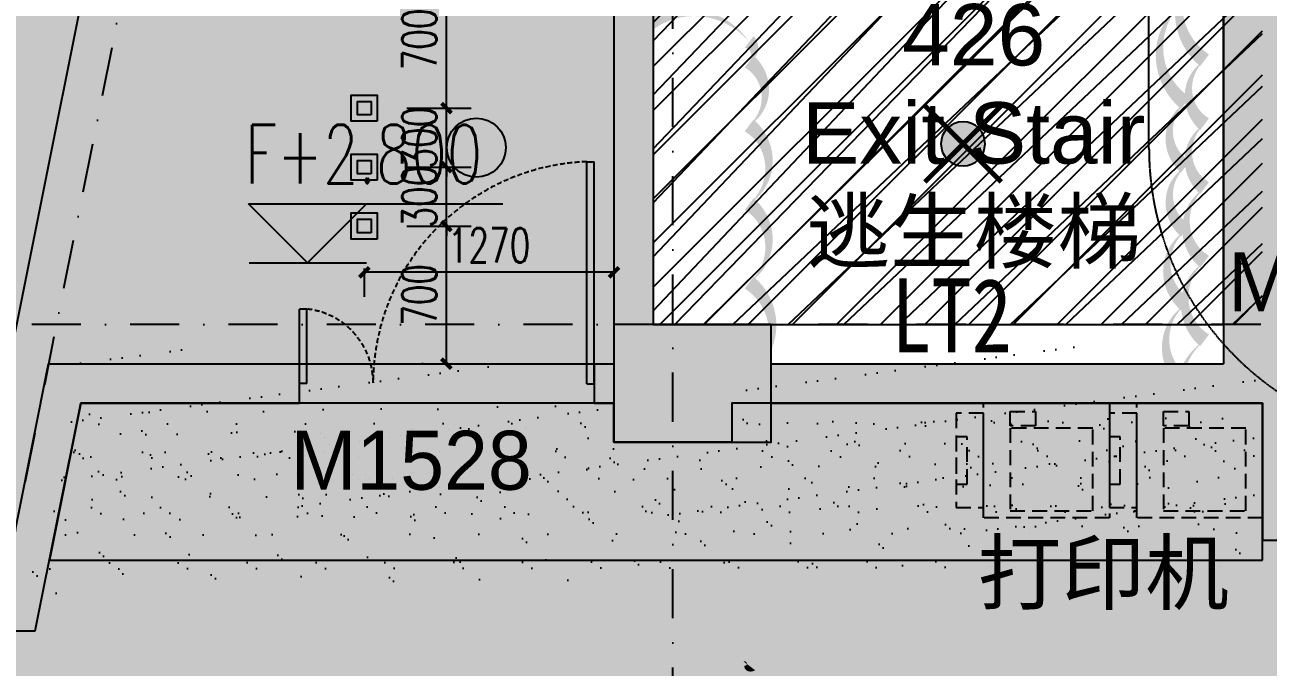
# Model space of a CAD drawing. Extents: x -354516 to 794396, y -401250 to -150594.
# Drawn here: x 10203 to 16528, y -374194 to -370925 of the extents above; entities that cross this region are included whole.
import ezdxf
from ezdxf.enums import TextEntityAlignment as Align

# ---------------------------------------------------------------- set-up
doc = ezdxf.new("R2010")
doc.units = 0
doc.header["$LTSCALE"] = 1000
doc.header["$MEASUREMENT"] = 0
for name, pattern in [('$0$HIDDEN', [0.375, 0.25, -0.125, 0, 0]), ('DASH', [0.35, 0.25, -0.1]), ('DASHDOT2', [0.5, 0.25, -0.125, 0, -0.125]), ('DOTE', [2.4200000000000004, 2, -0.2, 0.02, -0.2])]:
    doc.linetypes.add(name, pattern=pattern)
for name, color, linetype in [('0-吊顶', 6, 'Continuous'), ('0-吊顶材质', 251, 'Continuous'), ('0-吊顶边界', 36, 'Continuous'), ('0-房间名称', 2, 'Continuous'), ('0-灯具', 20, 'Continuous'), ('0-灯具1', 40, 'Continuous'), ('0-灯具修改0109', 140, 'Continuous'), ('0-设备风口（修改）', 71, 'Continuous'), ('A-轴线1', 1, 'DOTE'), ('COLUMN', 2, 'Continuous'), ('DIM_ELEV', 3, 'Continuous'), ('PUB_DIM', 3, 'Continuous'), ('PUB_HATCH', 8, 'Continuous'), ('PUB_TEXT', 7, 'Continuous'), ('S-PLT', 30, 'Continuous'), ('TWT_TEXT', 7, 'Continuous'), ('WALL', 2, 'Continuous'), ('墙体', 7, 'Continuous'), ('家具1', 61, 'Continuous'), ('楼梯', 145, 'Continuous'), ('设备', 241, 'Continuous'), ('门图', 134, 'Continuous')]:
    doc.layers.add(name, color=color, linetype=linetype)
doc.layers.add('0-地面材质_material hatch', color=251, linetype='Continuous', transparency=0.3)
doc.layers.add('DIM_MODI-天花修改', color=3, linetype='Continuous', plot=False)
doc.layers.add('修改', color=1, linetype='Continuous', plot=False)
doc.styles.add('510p-04$0$Arial_2', font='arial.ttf', dxfattribs={"height": 6.392964071856287})
doc.styles.add('_TCH_DIM', font='SIMPLEX', dxfattribs={"bigfont": 'GBCBIG'})
doc.styles.add('DIM_FONT', font='SIMPLEX', dxfattribs={"width": 0.7, "bigfont": 'GBCBIG'})
doc.styles.add('DIMHT', font='simhei_0.ttf', dxfattribs={"width": 0.8})
doc.styles.add('Word-n', font='stylu.ttf')
doc.dimstyles.new('_TCH_ARCH&&50', dxfattribs={"dimscale": 0.5, "dimtxt": 350, "dimasz": 100, "dimexe": 250, "dimexo": 300, "dimgap": 100, "dimtad": 1, "dimdec": 0, "dimzin": 0, "dimdsep": 46, "dimtxsty": 'DIM_FONT', "dimblk": 'ARCHTICK', "dimcen": 0.09, "dimclrd": 3, "dimclre": 3, "dimclrt": 7, "dimazin": 2, "dimtfac": 1, "dimtdec": 0, "dimtix": 1, "dimtmove": 2, "dimatfit": 3, "dimfxl": 0, "dimtolj": 1, "dimtzin": 0, "dimarcsym": 0})
pattern_1 = [(37.50000000000001, (-498310856.1664238, -3090192758.000448), (-7.086752787330918, 216.7676740139804), [0, -171, 0, -191.25, 0, -182.8125]), (7.499999999999999, (-498310856.1664238, -3090192758.000448), (199.0998793426193, 317.4914323383458), [0, -92.25, 0, -154.125, 0, -59.0625]), (327.5, (-498310994.5414238, -3090192758.000448), (350.3409594470432, 0.636643522908556), [0, -56.25, 0, -202.5, 0, -264.375]), (317.5, (-498310994.5414238, -3090192758.000448), (338.189243014383, 98.73850105510306), [0, -28.125, 0, -132.75, 0, -151.875])]

# ---------------------------------------------------------------- blocks, each defined once
blk = doc.blocks.new('510I-01-LBBRestroom-plan-01$0$wtqyy')
at = {"layer": '0-灯具'}
for points in [[(-106.5, -26.5), (26.5, -26.5), (26.5, 106.5), (-106.5, 106.5)], [(-74.5, 5.5), (-5.5, 5.5), (-5.5, 74.5), (-74.5, 74.5)]]:
    blk.add_lwpolyline(points, close=True, dxfattribs=at)
blk = doc.blocks.new('$TwtSys$00000128')
h = blk.add_hatch(color=8)
h.dxf.hatch_style = 1
edge = h.paths.add_edge_path()
edge.add_arc((0, 0), 1, 0, 360)
blk.add_circle((0, 0, 9.999999999999692e-09), 1)
blk = doc.blocks.new('510p-04$0$material tag')
blk = doc.blocks.new('_FZH')
at = {"color": 255}
blk.add_lwpolyline([(-0.5, -0.5), (0.5, -0.5), (0.5, 0.5), (-0.5, 0.5)], close=True, dxfattribs=at)
at = {"layer": 'PUB_HATCH', "color": 250}
blk.add_solid([(-0.5, -0.5), (0.5, -0.5), (-0.5, 0.5), (0.5, 0.5)], dxfattribs=at)
blk = doc.blocks.new('GRID')
at = {"layer": '墙体', "color": 250, "linetype": 'DASHDOT2', "lineweight": -3}
for p, q in [((65920.86708765286, 80687.29082160734), (49202.54362327385, -2904.326500287803)), ((55436.38350671661, -11413.45929482812), (55436.38350671661, 30586.54070517188)), ((107436.3835067166, 12586.54070517188), (-19063.61649328339, 12586.54070517188))]:
    blk.add_line(p, q, dxfattribs=at)
blk = doc.blocks.new('_ArchTick')
at = {"color": 0, "linetype": 'ByBlock', "const_width": 0.4}
blk.add_lwpolyline([(-0.5, -0.5), (0.5, 0.5)], dxfattribs=at)
blk = doc.blocks.new('*D317')
at = {"layer": 'Defpoints', "color": 0}
for p in [(11996.29758656886, -371949.5001244866), (12347.98951309361, -371949.5001244866), (12379.24571345653, -372649.9999980919)]:
    blk.add_point(p, dxfattribs=at)
at = {"layer": 'PUB_DIM', "color": 3, "lineweight": -2}
for p, q in [((12146.29758656886, -371949.5001244866), (12472.98951309361, -371949.5001244866)), ((12347.98951309361, -372649.9999980919), (12347.98951309361, -371949.5001244866)), ((12229.24571345653, -372649.9999980919), (12222.98951309361, -372649.9999980919))]:
    blk.add_line(p, q, dxfattribs=at)
at = {"layer": 'PUB_DIM', "color": 3, "lineweight": -2, "xscale": 50, "yscale": 50, "zscale": 50}
for p, rotation in [((12347.98951309361, -371949.5001244866), 90), ((12347.98951309361, -372649.9999980919), 270)]:
    blk.add_blockref('_ArchTick', p, dxfattribs=dict(at, rotation=rotation))
at = {"layer": 'PUB_DIM', "color": 7, "insert": (12210.48951309366, -372299.7500612893), "char_height": 175, "attachment_point": 5, "rotation": 90, "style": 'DIM_FONT'}
blk.add_mtext('\\A1;700', dxfattribs=at)
blk = doc.blocks.new('*D318')
at = {"layer": 'Defpoints', "color": 0}
for p in [(11996.29758656886, -371649.5001244866), (12347.98951309361, -371649.5001244866), (11996.29758656886, -371949.5001244866)]:
    blk.add_point(p, dxfattribs=at)
at = {"layer": 'PUB_DIM', "color": 3, "lineweight": -2}
for p, q in [((12347.98951309361, -371649.5001244866), (12347.98951309361, -371599.5001244866)), ((12146.29758656886, -371649.5001244866), (12472.98951309361, -371649.5001244866)), ((12347.98951309361, -371949.5001244866), (12347.98951309361, -371649.5001244866)), ((12146.29758656886, -371949.5001244866), (12472.98951309361, -371949.5001244866)), ((12347.98951309361, -371949.5001244866), (12347.98951309361, -371999.5001244866))]:
    blk.add_line(p, q, dxfattribs=at)
at = {"layer": 'PUB_DIM', "color": 3, "lineweight": -2, "xscale": 50, "yscale": 50, "zscale": 50}
for p, rotation in [((12347.98951309361, -371649.5001244866), 270), ((12347.98951309361, -371949.5001244866), 90)]:
    blk.add_blockref('_ArchTick', p, dxfattribs=dict(at, rotation=rotation))
at = {"layer": 'PUB_DIM', "color": 7, "insert": (12210.48951309366, -371799.5001244866), "char_height": 175, "attachment_point": 5, "rotation": 90, "style": 'DIM_FONT'}
blk.add_mtext('\\A1;300', dxfattribs=at)
blk = doc.blocks.new('*D319')
at = {"layer": 'Defpoints', "color": 0}
for p in [(11996.29758656886, -371349.5001244866), (12347.98951309361, -371349.5001244866), (11996.29758656886, -371649.5001244866)]:
    blk.add_point(p, dxfattribs=at)
at = {"layer": 'PUB_DIM', "color": 3, "lineweight": -2}
for p, q in [((12347.98951309361, -371349.5001244866), (12347.98951309361, -371299.5001244866)), ((12146.29758656886, -371349.5001244866), (12472.98951309361, -371349.5001244866)), ((12347.98951309361, -371649.5001244866), (12347.98951309361, -371349.5001244866)), ((12146.29758656886, -371649.5001244866), (12472.98951309361, -371649.5001244866)), ((12347.98951309361, -371649.5001244866), (12347.98951309361, -371699.5001244866))]:
    blk.add_line(p, q, dxfattribs=at)
at = {"layer": 'PUB_DIM', "color": 3, "lineweight": -2, "xscale": 50, "yscale": 50, "zscale": 50}
for p, rotation in [((12347.98951309361, -371349.5001244866), 270), ((12347.98951309361, -371649.5001244866), 90)]:
    blk.add_blockref('_ArchTick', p, dxfattribs=dict(at, rotation=rotation))
at = {"layer": 'PUB_DIM', "color": 7, "insert": (12210.48951309366, -371499.5001244866), "char_height": 175, "attachment_point": 5, "rotation": 90, "style": 'DIM_FONT'}
blk.add_mtext('\\A1;300', dxfattribs=at)
blk = doc.blocks.new('*D320')
at = {"layer": 'Defpoints', "color": 0}
for p in [(12196.1821076097, -370649.9999980916), (12347.98951309361, -370649.9999980916), (11996.29758656886, -371349.5001244866)]:
    blk.add_point(p, dxfattribs=at)
at = {"layer": 'PUB_DIM', "color": 3, "lineweight": -2}
for p, q in [((12346.1821076097, -370649.9999980916), (12472.98951309361, -370649.9999980916)), ((12347.98951309361, -371349.5001244866), (12347.98951309361, -370649.9999980916)), ((12146.29758656886, -371349.5001244866), (12472.98951309361, -371349.5001244866))]:
    blk.add_line(p, q, dxfattribs=at)
at = {"layer": 'PUB_DIM', "color": 3, "lineweight": -2, "xscale": 50, "yscale": 50, "zscale": 50}
for p, rotation in [((12347.98951309361, -370649.9999980916), 90), ((12347.98951309361, -371349.5001244866), 270)]:
    blk.add_blockref('_ArchTick', p, dxfattribs=dict(at, rotation=rotation))
at = {"layer": 'PUB_DIM', "color": 7, "insert": (12210.48951309367, -370999.7500612891), "char_height": 175, "attachment_point": 5, "rotation": 90, "style": 'DIM_FONT'}
blk.add_mtext('\\A1;700', dxfattribs=at)
blk = doc.blocks.new('*D321')
at = {"layer": 'Defpoints', "color": 0}
for p in [(13200.00000005796, -371947.8072112044), (11929.79758656886, -372016.0001244866), (11929.79758656886, -372184.9499749024)]:
    blk.add_point(p, dxfattribs=at)
at = {"layer": 'PUB_DIM', "color": 3, "lineweight": -2}
for p, q in [((13200.00000005796, -372097.8072112044), (13200.00000005796, -372309.9499749024)), ((11929.79758656886, -372166.0001244866), (11929.79758656886, -372309.9499749024)), ((13200.00000005796, -372184.9499749024), (11929.79758656886, -372184.9499749024))]:
    blk.add_line(p, q, dxfattribs=at)
at = {"layer": 'PUB_DIM', "color": 3, "lineweight": -2, "xscale": 50, "yscale": 50, "zscale": 50, "rotation": 180}
blk.add_blockref('_ArchTick', (11929.79758656886, -372184.9499749024), dxfattribs=at)
at = {"layer": 'PUB_DIM', "color": 3, "lineweight": -2, "xscale": 50, "yscale": 50, "zscale": 50}
blk.add_blockref('_ArchTick', (13200.00000005796, -372184.9499749024), dxfattribs=at)
at = {"layer": 'PUB_DIM', "color": 7, "insert": (12564.89879331341, -372047.4499749024), "char_height": 175, "attachment_point": 5, "style": 'DIM_FONT'}
blk.add_mtext('\\A1;1270', dxfattribs=at)
blk = doc.blocks.new('rttryyy')
at = {"layer": '家具1', "color": 137, "linetype": '$0$HIDDEN', "ltscale": 0.3}
for points in [[(15860.0000000608, -373434.9999980921), (15860.0000000608, -372849.9999980921), (16500.0000000608, -372849.9999980921), (16500.0000000608, -373434.9999980921)], [(15860.0000000608, -373382.4999980921), (15860.0000000608, -372902.4999980921), (15720.5000000608, -372902.4999980921), (15720.5000000608, -373382.4999980921)], [(15995.08861023307, -372966.8322879666), (15995.08861023307, -372893.6012812847), (16123.65643173576, -372893.6012812847), (16123.65643173576, -372966.8322879666)], [(16415.08861023307, -373398.0959286088), (16415.08861023307, -372978.0959286088), (15995.08861023307, -372978.0959286088), (15995.08861023307, -373398.0959286088)], [(15720.5000000608, -373022.4999980921), (15720.5000000608, -373262.4999980921), (15775.86445957542, -373262.4999980921), (15775.86445957542, -373022.4999980921)]]:
    blk.add_lwpolyline(points, close=True, dxfattribs=at)
blk = doc.blocks.new('ZXD')
at = {"layer": '设备'}
h = blk.add_hatch(color=256, dxfattribs=at)
h.paths.add_polyline_path([(-79.44943972106557, 79.44943972115288), (-0.1000731623498723, 0.1000731624517357), (79.34930353343952, 79.54944985821203, 0.413844687062504)])
h.paths.add_polyline_path([(-0.1000731622916646, 0.1000731624262698), (-79.44943972100737, 79.4494397211638, 0.1989123673799175), (-112.3584751765593, 0, 0.1985850328333695), (-79.54944985825568, -79.34930353346135)])
h.paths.add_polyline_path([(-79.54944985825568, -79.34930353345408, 0.4145825339240976), (79.44943972112378, -79.44943972104375), (-0.1000731623498723, 0.1000731624517357)])
h.paths.add_polyline_path([(-0.1000731622916646, 0.1000731624226319), (79.44943972112378, -79.44943972102556, 0.1989123673794284), (112.3584751764429, 0, 0.1992397429347472), (79.34930353343952, 79.54944985819748)])
for p, q in [((-194.5544379886123, 194.5544379887506), (194.3542916639708, -194.3542916638908)), ((-194.5544379886705, -194.3542916638908), (194.3542916639708, 194.5544379886924))]:
    blk.add_line(p, q, dxfattribs=at)
at = {"layer": '设备', "const_width": 25}
for points in [[(194.3542916639708, 194.5544379886924), (-194.5544379886705, -194.3542916638908)], [(-194.5544379886123, 194.5544379887506), (194.3542916639708, -194.3542916638908)]]:
    blk.add_lwpolyline(points, dxfattribs=at)
at = {"layer": '设备'}
blk.add_circle((0, 0), 112.3584751765085, dxfattribs=at)

msp = doc.modelspace()

# ---------------------------------------------------------------- hatches: boundary and pattern name
at = {"layer": '0-吊顶材质'}
h = msp.add_hatch(dxfattribs=at)
h.set_pattern_fill('EARTH', color=256, scale=1500)
h.set_pattern_definition([(0, (-498310856.1664238, -3090192758.000448), (375, 375), [375, -375]), (0, (-498310856.1664238, -3090192617.375448), (375, 375), [375, -375]), (0, (-498310856.1664238, -3090192476.750448), (375, 375), [375, -375]), (90, (-498310809.2914238, -3090192429.875448), (-374.9999999999999, 375), [375, -375]), (90, (-498310668.6664238, -3090192429.875448), (-374.9999999999999, 375), [375, -375]), (90, (-498310528.0414238, -3090192429.875448), (-374.9999999999999, 375), [375, -375])])
h.paths.add_polyline_path([(8103.715947450517, -373809.9999981248), (8639.715947510122, -371129.9999981248), (7976.840821505903, -371129.9999981248), (8738.302715362428, -367322.7170214974), (8934.41899228227, -367361.9395394647), (9267.810253204225, -365694.9518947923), (9071.694625080941, -365655.7287693345), (11035.34246498477, -355837.570359739), (11231.45859998596, -355876.7935872399), (11564.85000288617, -354209.805232557), (11368.73437476289, -354170.5821070992), (12441.28369623554, -348807.8642034852), (12637.39983123672, -348847.0874309861), (12970.79123413694, -347180.0990763032), (12774.67560601365, -347140.8759508454), (14767.72463196647, -337175.6308198296), (14963.83627075088, -337214.8531475388), (16276.80600690973, -330650.0000014626), (16308.88263005149, -330650.0000014626), (16308.88263005149, -330250.0000014626), (18600.12075472009, -330249.9976330125), (14873.46548003089, -348859.6853342378), (14208.45011252296, -352207.303636583), (13914.41983330381, -353678.1194091165), (9888.346155883191, -373808.8313942277)])
h = msp.add_hatch(dxfattribs=at)
h.set_pattern_fill('AR-SAND', color=256, scale=112.5)
h.set_pattern_definition(pattern_1)
h.paths.add_polyline_path([(19700.01475268733, -366049.9999981248), (19700.00985324514, -364149.9797821366), (11820.37277746332, -364149.9999981248), (9888.355256081937, -373808.8251257264), (10092.33699232471, -373808.8313942277), (10324.4086756747, -372649.9999980918), (13200.00000006089, -372649.999998092), (13200.00000005763, -370649.9999980916), (10724.35945679509, -370649.9999980917), (11204.33355772626, -368250.0000014626), (13200.00000006091, -368250.0000014626), (13200.00000006091, -365850.0000014626), (13800.00000006091, -365850.0000014626), (13800.00000006091, -366049.9999981248)])
h = msp.add_hatch(dxfattribs=at)
h.set_pattern_fill('ANSI31', color=256, scale=100)
h.set_pattern_definition([(45, (-0.01403009954083245, -378700), (-112.2532015133644, 112.2532015133644), [])])
h.paths.add_polyline_path([(13399.9812929028, -372449.9626689279), (16499.9906466597, -372449.9626689279), (16499.99064665967, -366249.999998092), (13399.98129290277, -366249.999998092)])
h = msp.add_hatch(dxfattribs=at)
h.set_pattern_fill('AR-SAND', color=256, scale=112.5)
h.set_pattern_definition(pattern_1)
h.paths.add_polyline_path([(16500.00000006091, -373649.9999986016), (16500.00000006091, -372849.9999981248), (13800.00000006091, -372849.9999981248), (13800.00000006091, -373050.0000014626), (13200.00000006091, -373050.0000014626), (13200.00000006089, -372849.999998092), (10488.3639781395, -372849.9999980919), (10328.27990722787, -373649.9999981248)])
at = {"layer": '0-地面材质_material hatch'}
h = msp.add_hatch(dxfattribs=at)
h.set_pattern_fill('ANSI35', color=256, scale=1500)
h.set_pattern_definition([(45, (-498310856.1664237, -3090192758.000448), (-265.1650429449553, 265.1650429449554), []), (45, (-498310591.0013812, -3090192758.000448), (-265.1650429449553, 265.1650429449554), [468.75, -93.75, 0, -93.75])])
h.paths.add_polyline_path([(11204.4291444663, -368249.5220680558), (11202.84258767404, -368249.5220680558), (12024.33357074299, -364149.9999366127), (11820.37277748623, -364149.9999981247), (12883.12150331774, -358789.531920942), (13283.04164013419, -358869.4359713871), (13573.27594378743, -357397.8632761318), (13186.27167370357, -357320.505496534), (14564.80056264438, -350406.8581114136), (14959.43440664373, -350485.7868655948), (15253.92366540991, -349014.978212717), (14859.82582500019, -348936.2442469918), (15580.30678048172, -345344.8593139969), (15972.52623797323, -345422.9472684796), (16268.12977726128, -343952.5956239636), (15875.41756441631, -343873.8191500031), (16903.21213295498, -338750.5665512406), (17104.33354630508, -338750.000058683), (18804.33355840483, -330249.9999981247), (18008.87795325556, -330249.9999981247), (18008.87795325554, -330249.99999833), (17008.87795331514, -330249.9999978532), (17008.87795331516, -330249.9999981247), (16308.8826300744, -330249.9999981247), (16308.8826300744, -330650.0000014626), (15508.8826300148, -330650.0000014626), (15508.8826300744, -329850.0000014626), (16134.40212591925, -329850.0000014626), (16134.40212597885, -329450.0782871567), (-15658.7115974804, -329450.0000014626), (-15658.7115974804, -329750.0000014626), (-15208.88730606995, -329750.0000014626), (-15208.88730606995, -330550.0000014626), (-16408.88730606995, -330550.0000014626), (-16408.88730640482, -329544.5703533465), (-18499.99999990599, -329544.5703542714), (-18499.99999990308, -330244.5703498409), (-18805.41948791261, -330244.5703498409), (-17104.33356473408, -338749.9999981247), (-16900.37296298704, -338749.9990659081), (-16529.80953899584, -340602.8161859833), (-16922.00629271229, -340681.1682076525), (-16627.75313831528, -342152.4322919916), (-16235.60150614939, -342073.8563499771), (-14201.79595485888, -352205.7793073975), (-14597.50992849115, -352285.1138099988), (-14296.20185884479, -353754.5603594144), (-13914.73662087879, -353678.180777105), (-12594.53895631991, -360279.1691003166), (-12986.81325973207, -360357.4053900937), (-12692.59688544137, -361828.4872615468), (-12300.3728315588, -361749.9997239434), (-11820.37283215485, -364149.9997210823), (-12024.33381018601, -364149.9995751702), (-10724.35945661586, -370649.9999980944), (-13199.99999994277, -370649.9999980944), (-13199.99999992869, -372649.9999981184), (-10324.42009220173, -372649.9999980939), (-10092.53203288279, -373808.8313947045), (-8103.715945577242, -373809.9999981247), (-8639.715949451544, -371130.0000014626), (8639.715949619196, -371130.0000014626), (8103.715948009871, -373809.9999981247), (10092.56727918424, -373808.8313942276), (10324.40867567861, -372649.999998093), (13200.00000007131, -372649.9999980847), (13200.00000007131, -370649.9999980934), (10724.35945679504, -370649.9999980934)])
h.paths.add_polyline_path([(-7647.001256084062, -368699.9951997124), (-13983.25311008654, -337018.7358894669), (-14963.84362230263, -337214.8549285256), (-15856.80864057503, -332750.0011282288), (-14582.05910334549, -332750.0031314217), (-14228.40829566679, -334518.2571697556), (-13689.08892402611, -334410.3932953202), (-13689.07890671356, -334410.3912954701), (-12610.4401634918, -334194.6635465993), (-12610.45018080435, -334194.6655469261), (-11237.6372348424, -333920.1029577576), (-11237.62721814898, -333920.100957751), (-10158.98847486761, -333704.3732088802), (-10158.98847488127, -333704.3732056938), (-9178.41781589947, -333508.2590737664), (-9129.577432369806, -333752.4609914147), (14637.0002884511, -333750.0000014626), (8227.000288451098, -365799.9999981247), (7646.961810434244, -368699.9971995674), (7000.000000024222, -368699.9971995674), (6985.295029664419, -368699.9951997124), (6099.989983344458, -368699.9951963745), (6100.000000060796, -368699.9951996804), (5000.000000060796, -368699.9951996804), (5000.000000083826, -368699.9971995674), (3799.990357125185, -368699.9971995674), (-6950.117393529035, -368699.9971995674)], flags=16)
h.paths.add_polyline_path([(-8934.416185235597, -367361.940027269), (-9267.817872082807, -365694.9537291848), (-9071.702243959524, -365655.730603727), (-9042.284823810674, -365802.8177051865), (-8650.05201921425, -365724.37114385), (-8679.459155416109, -365577.2819862686), (-8483.349074577905, -365538.0599699341), (-8149.961928581812, -367205.0491752945), (-8346.078063821413, -367244.2724023186), (-8375.484665965654, -367097.1831369721), (-8767.72775427065, -367175.6317553841), (-8738.300050234415, -367322.7167997681)], flags=16)
h.paths.add_polyline_path([(-11231.44565091095, -355876.7913084351), (-11564.84733775816, -354209.8050103508), (-11368.73170963488, -354170.5818848931), (-11339.31428948603, -354317.6689863526), (-10947.0814848896, -354239.2224250161), (-10976.48862109146, -354092.1332674347), (-10780.37854025326, -354052.9112511002), (-10446.99139425717, -355719.9004564606), (-10643.10752949677, -355759.1236834847), (-10672.51413164101, -355612.0344181382), (-11064.757219946, -355690.4830365502), (-11035.32951590977, -355837.5680809342)], flags=16)
h.paths.add_polyline_path([(8149.961928749464, -367205.0491752945), (8483.349074745558, -365538.0599699341), (8679.459155583761, -365577.2819862686), (8650.052019381903, -365724.37114385), (9042.284823978327, -365802.8177051865), (9071.702244127177, -365655.730603727), (9267.81787225046, -365694.9537291848), (8934.41618540325, -367361.940027269), (8738.300050402067, -367322.7167997681), (8767.727754438303, -367175.6317553841), (8375.484666133307, -367097.1831369721), (8346.078063989065, -367244.2724023186)], flags=16)
h.paths.add_polyline_path([(-12637.3868819829, -348847.0851517044), (-12970.78856883011, -347180.0988536202), (-12774.67294070683, -347140.8757281624), (-12745.25552055798, -347287.9628296219), (-12353.02271596155, -347209.5162682854), (-12382.42985216341, -347062.4271107041), (-12186.31977132521, -347023.2050943695), (-11852.93262532911, -348690.1942997299), (-12049.04876056872, -348729.417526754), (-12078.45536271296, -348582.3282614075), (-12470.69845101795, -348660.7768798195), (-12441.27074698172, -348807.8619242035)], flags=16)
h.paths.add_polyline_path([(10446.99139442482, -355719.9004564606), (10780.37854042091, -354052.9112511002), (10976.48862125912, -354092.1332674347), (10947.08148505726, -354239.2224250161), (11339.31428965368, -354317.6689863526), (11368.73170980253, -354170.5818848931), (11564.84733792581, -354209.8050103508), (11231.4456510786, -355876.7913084351), (11035.32951607742, -355837.5680809342), (11064.75722011366, -355690.4830365502), (10672.51413180866, -355612.0344181382), (10643.10752966442, -355759.1236834847)], flags=16)
h.paths.add_polyline_path([(11852.93262549677, -348690.1942997299), (12186.31977149286, -347023.2050943695), (12382.42985233106, -347062.4271107041), (12353.02271612921, -347209.5162682854), (12745.25552072563, -347287.9628296219), (12774.67294087448, -347140.8757281624), (12970.78856899776, -347180.0988536202), (12637.38688215055, -348847.0851517044), (12441.27074714937, -348807.8619242035), (12470.69845118561, -348660.7768798195), (12078.45536288061, -348582.3282614075), (12049.04876073637, -348729.417526754)], flags=16)
h.paths.add_polyline_path([(14149.98015388288, -337205.0568271004), (14483.36729987898, -335538.06762174), (14679.47738071718, -335577.2896380745), (14650.07024451532, -335724.3787956559), (15042.30304911175, -335802.8253569924), (15071.7204692606, -335655.7382555329), (15267.83609738388, -335694.9613809906), (14934.43441053667, -337361.9476790749), (14738.31827553549, -337322.724451574), (14767.74597957172, -337175.63940719), (14375.50289126673, -337097.190788778), (14346.09628912248, -337244.2800541245)], flags=16)
h = msp.add_hatch(dxfattribs=at)
h.set_pattern_fill('ANSI31', color=256, scale=1500)
h.set_pattern_definition([(45, (-498310856.1664237, -3090192758.000448), (-132.5825214724777, 132.5825214724777), [])])
h.paths.add_polyline_path([(13799.99999996462, -372450.0020013176), (13800.00000008383, -372449.9999914233), (16500.00734176674, -372449.9999914233), (16500.00734170713, -366249.9999981247), (13800.00000008383, -366249.9999986016), (13800.00000008383, -366450.0020013176), (13400.00266500749, -366450.0020013176), (13400.0026650671, -372450.0020017945)])
h = msp.add_hatch(dxfattribs=at)
h.set_pattern_fill('AR-CONC', color=256, scale=75)
h.set_pattern_definition([(49.99999999999999, (0, 0), (537.9451369505651, -47.06410123694633), [56.25, -618.75]), (355, (0, 0), (-104.06350020975, 564.1441002750089), [45, -495]), (100.45144446, (44.82876075, -3.922008), (433.881635045334, 517.0799932264721), [47.80514399999999, -525.8565839999999]), (46.18420000000002, (0, 150), (800.4309980036793, -124.1394605948074), [84.37499999999999, -928.1249999999999]), (96.63563549, (66.70255875, 139.65501975), (700.9964592556713, 730.5889505809129), [71.7077565, -788.7853199999998]), (351.1841639899999, (0, 150), (700.9964587910798, 730.5889502024926), [67.5, -742.5000007499999]), (21, (75, 112.5), (447.6802890888462, -301.9641679990041), [56.25, -618.75]), (326.0000000000001, (75, 112.5), (182.4864989411863, 543.8625337851397), [45, -495]), (71.45144474, (112.3066905, 87.3363195), (630.1667825474783, 241.8983646047654), [47.8051425, -525.856584]), (37.50000000000001, (0, 0), (9.119891487968001, 249.6703903734836), [0, -488.9999999999999, 0, -502.5, 0, -496.875]), (7.499999999999999, (0, 0), (197.3021530816115, 295.8087839117702), [0, -286.5, 0, -477.75, 0, -189.375]), (327.5, (-167.25, 0), (400.3668271293068, -16.91615380078482), [0, -187.5, 0, -585, 0, -776.25]), (317.5, (-242.25, 0), (437.3896270067897, 75.07873674923829), [0, -243.75, 0, -388.5, 0, -551.25])])
h.paths.add_polyline_path([(9271.63025962782, -374008.8313942451), (10256.25540755998, -374008.8313942453), (10509.51711653231, -372649.9999980925), (13221.1900257218, -372649.9999980914), (13200.0000000604, -373050.0000014622), (14000.00000006215, -373050.0000014619), (14000.00000006215, -372849.9999980922), (16500.0000000608, -372849.9999980922), (16500.0000000608, -373549.9999980918), (20700.00000006079, -373549.9999980918), (20700.0000000608, -372849.9999980921), (21749.17533683096, -372849.999998092), (21774.98359096913, -372904.7038689484), (21817.27668412882, -372959.4902054584), (21851.61749799327, -372989.6990641563), (21912.61535285668, -373025.2144556546), (21965.97014994876, -373042.6391561107), (22028.83654573827, -373049.9831310341), (22114.17949201602, -373038.5298916431), (22185.74178728705, -373007.6218420496), (22232.74127408594, -372972.9578170067), (22278.75563974159, -372920.6474803597), (22311.02928955418, -372860.2394158295), (22327.76184603654, -372800.3548165258), (22332.01804906606, -372749.9706972123), (22326.06818977321, -372690.5482092961), (22318.90636588117, -372662.278313744), (23532.57431057429, -372641.0989753881), (23513.92042630911, -372734.368396759), (23611.97845880965, -372753.9800028573), (22658.96941406747, -377519.0252180328), (22560.91135388613, -377499.4136061668), (22313.9204005599, -378734.3683919907), (22411.97848813513, -378753.9800085793), (22058.96945291976, -380519.0252264987), (21960.91138089448, -380499.4136125585), (21713.9204242304, -381734.368396475), (21811.97848873118, -381753.9800085793), (21400.12992590666, -383813.1994256973), (21890.42026365555, -383911.2574931603), (21782.67176260387, -384449.9999988956), (10124.42214637995, -384449.999997139)])
at = {"layer": 'WALL'}
h = msp.add_hatch(color=250, dxfattribs=at)
h.dxf.hatch_style = 1
h.paths.add_polyline_path([(16700.0000000608, -372849.9999980919), (20700.0000000608, -372849.9999980919), (20700.0000000608, -373449.9999980921), (16700.0000000608, -373449.9999980921)], flags=17)
h.paths.add_polyline_path([(19499.99723455101, -371900.0013749937), (20700.00000010247, -371900.0013750108), (20700.00000006005, -372649.9999980938), (19499.99723450859, -372649.9999980766)], flags=16)
h.paths.add_polyline_path([(18900.00000006198, -366249.9999980925), (18900.00000006198, -366149.9999928313), (19350.00000006245, -366149.9999928314), (19350.00000006214, -366249.9999980925), (20700.00000006233, -366249.9999980924), (20700.00000006057, -368849.9999980865), (19400.00971561659, -368849.9999980862), (19400.00971561659, -369049.9999980856), (20700.00000005936, -369049.9999980856), (20700.00000007733, -371800.0013750107), (19399.99723454026, -371800.0013749935), (19399.99723452364, -372649.9999980738), (16700.0000000608, -372649.9999980924), (16700.0000000608, -366249.9999980919), (16800.00000006198, -366249.9999980919), (16800.00000006198, -366049.9999980921), (13800.00000006091, -366049.9999980921), (13800.0000000604, -366249.9999980918), (16300.00000006183, -366249.9999914235), (16300.00000006087, -372649.9999914232), (14000.00000006187, -372649.9999980919), (14000.00000006206, -372849.9999980932), (16500.0000000608, -372849.9999980921), (16500.0000000608, -373549.9999980918), (20900.0000000608, -373549.9999980918), (20900.0000000608, -372849.9999980921), (21949.17533683096, -372849.999998092), (21942.19636780694, -372827.481562124), (21935.5951233097, -372796.1892668556), (21932.26368789476, -372762.1376330581), (21933.15119618406, -372723.9499843243), (21949.17533921439, -372649.999998092), (20900.01919760481, -372649.9999985691), (20900.01919760481, -369049.9999980865), (22874.06818271508, -369049.9999980865), (23394.67611593078, -366446.9603320083), (23340.61680487359, -366449.7809730798), (23293.24359903749, -366444.174204291), (23265.27592906091, -366437.1677647524), (23198.56012032313, -366407.736407328), (22710.10740217157, -368849.9999980862), (20900.00000006065, -368849.9999980861), (20900.00000006065, -366249.9999980919), (21000.01010256119, -366249.9999980919), (21000.01010256119, -366049.9999981081), (19899.98992460847, -366049.9999980913), (19899.98992460849, -365850.7332422294), (19699.98992460839, -365850.7332422294), (19699.98992460837, -366049.999998092), (17800.00000006199, -366049.999998092), (17800.00000006198, -366249.9999980926)])
h = msp.add_hatch(color=250, dxfattribs=at)
h.dxf.hatch_style = 1
h.paths.add_polyline_path([(13400.00000005809, -368249.999998092), (13400.00000005809, -367749.9810824707), (13200.00000005823, -367749.9810824728), (13200.00000005828, -368249.999998092), (12600.0000000542, -368249.999998092), (12600.00000005723, -368449.9999980919), (13200.0000000581, -368449.9999980919), (13200.0000000581, -370449.9999980917), (10968.30596346384, -370449.9999980917), (11368.18662546475, -368449.9999980919), (11800.00000005722, -368449.9999980919), (11800.00000005722, -368249.999998092), (11204.21625119621, -368249.999998092), (10724.35945679518, -370649.9999980916), (13200.00000005763, -370649.9999980916), (13200.00000005809, -372450.0000014639), (13400.00000005809, -372450.0000014638), (13400.00000005809, -370649.9999980917)])
h = msp.add_hatch(color=250, dxfattribs=at)
h.dxf.hatch_style = 1
h.paths.add_polyline_path([(10092.33699236333, -373808.8313942447), (9255.296634881111, -373808.831394245), (8954.348052816524, -373809.4674910284), (8970.631279880352, -374008.831394245), (10256.25540755998, -374008.8313942453), (10488.32709087147, -372849.9999980919), (11600.00000006156, -372849.999998092), (11600.00000006156, -372649.9999980919), (10324.4086756747, -372649.9999980918)])
h = msp.add_hatch(color=250, dxfattribs=at)
h.dxf.hatch_style = 1
h.paths.add_polyline_path([(13200.00000006087, -372649.999998092), (13100.00000006141, -372649.999998092), (13100.00000006141, -372849.9999980921), (13200.00000006096, -372849.9999980921)])

# ---------------------------------------------------------------- linework, layer by layer
at = {"layer": '0-吊顶', "linetype": 'DASH', "ltscale": 0.01}
msp.add_lwpolyline([(17421.81373167169, -365345.7318358743), (19761.18746465576, -365345.7318358743, -0.414213562373095), (21261.18746465576, -366845.7318358743), (21261.18746465576, -371553.0431309068, -0.414213562373095), (19761.18746465576, -373053.0431309068), (17421.81373167169, -373053.0431309068, -0.414213562373095), (15921.81373167169, -371553.0431309068), (15921.81373167169, -366845.7318358743, -0.414213562373095)], format="xyb", close=True, dxfattribs=at)
at = {"layer": '0-吊顶边界'}
for points in [[(8103.715947450517, -373809.9999981248), (8639.715947510122, -371129.9999981248), (7976.840821505903, -371129.9999981248), (8738.302715362428, -367322.7170214974), (8934.41899228227, -367361.9395394647), (9267.810253204225, -365694.9518947923), (9071.694625080941, -365655.7287693345), (11035.34246498477, -355837.570359739), (11231.45859998596, -355876.7935872399), (11564.85000288617, -354209.805232557), (11368.73437476289, -354170.5821070992), (12441.28369623554, -348807.8642034852), (12637.39983123672, -348847.0874309861), (12970.79123413694, -347180.0990763032), (12774.67560601365, -347140.8759508454), (14767.72463196647, -337175.6308198296), (14963.83627075088, -337214.8531475388), (16276.80600690973, -330650.0000014626), (16308.88263005149, -330650.0000014626), (16308.88263005149, -330250.0000014626), (18600.12028163802, -330249.9999981248), (14208.45011252296, -352207.303636583), (13914.42033440006, -353678.1169033372), (9888.354002417444, -373808.8313942277)], [(16500.00000006091, -373649.9999986016), (16500.00000006091, -372849.9999981248), (13800.00000006091, -372849.9999981248), (13800.00000006091, -373050.0000014626), (13200.00000006091, -373050.0000014626), (13200.00000006089, -372849.999998092), (10488.3639781395, -372849.9999980919), (10328.27990722787, -373649.9999981248)]]:
    msp.add_lwpolyline(points, close=True, dxfattribs=at)
at = {"layer": '0-吊顶边界', "color": 250}
msp.add_lwpolyline([(11600.0000000608, -372649.9999980919), (13100.00000006141, -372649.9999980919), (13100.00000006141, -372849.999998092), (11600.0000000608, -372849.999998092)], close=True, dxfattribs=at)
at = {"layer": '0-地面材质_material hatch', "color": 250}
msp.add_line((11600.0000000608, -372649.999998092), (13100.00000006141, -372649.999998092), dxfattribs=at)
at = {"layer": '0-灯具修改0109'}
for points in [[(10096.49999999999, -371793, 0, 75, 0.5), (10348.99999999999, -371793, 0, 75, 0.5), (10348.99999999999, -371521, 0, 75, 0.5), (10601.99999999999, -371521, 0, 75, 0.5), (10601.99999999999, -371171, 0, 75, 0.5), (10601.99999999999, -370899, 0, 75, 0.5), (10601.99999999999, -370607.5, 0, 75, 0.5), (10601.99999999999, -370355, 0, 75, 0.5), (10348.99999999999, -370355, 0, 75, 0.5), (10076.99999999999, -370355, 0, 75, 0.5)], [(22406.01336064783, -380772.7497115438, 0, 75, 0.5), (22406.01336064783, -379722.7497115438, 0, 75, 0.5), (22406.01336064783, -378822.7497115438, 0, 75, 0.5), (22406.01336064783, -378172.7497115438, 0, 75, 0.5), (22406.01336064783, -376972.7497115438, 0, 75, 0.5), (22406.01336064783, -375622.7497115438, 0, 75, 0.5), (22406.01336064783, -374822.7497115438, 0, 75, 0.5), (22406.01336064783, -374040.7912568485, 0, 75, 0.5), (21056.01336064783, -374040.7912568485, 0, 75, 0.5), (20306.01336064783, -374040.7912568485, 0, 75, 0.5), (19706.01336064783, -374040.7912568485, 0, 75, 0.5), (18756.01336064783, -374040.7912568485, 0, 75, 0.5), (18106.01336064783, -374040.7912568485, 0, 75, 0.5), (17306.01336064783, -374040.7912568485, 0, 75, 0.5), (16356.01336064783, -374040.7912568485, 0, 75, 0.5), (15406.01336064783, -374040.7912568485, 0, 75, 0.5), (14806.01336064783, -374040.7912568485, 0, 75, 0.5), (14156.01336064783, -374040.7912568485, 0, 75, 0.5), (13506.01336064783, -374040.7912568485, 0, 75, 0.5), (12556.01336064783, -374040.7912568485, 0, 75, 0.5), (11356.01336064783, -374040.7912568485, 0, 75, 0.5), (10306.01336064783, -374040.7912568485, 0, 75, 0.5), (9706.013360647834, -374040.7912568485, 0, 75, 0.5)]]:
    msp.add_lwpolyline(points, format="xyseb", dxfattribs=at)
at = {"layer": '0-设备风口（修改）'}
for points in [[(16593, -365448, 0, 75, 0.5), (16118, -365448, 0, 75, 0.5), (16107, -365448, 0, 75, 0.5), (16107, -365773, 0, 75, 0.5), (16107, -366298, 0, 75, 0.5), (16107, -366598, 0, 75, 0.5), (16107, -366848, 0, 75, 0.5), (16107, -367523, 0, 75, 0.5), (16107, -367823, 0, 75, 0.5), (16107, -368423, 0, 75, 0.5), (16107, -369023, 0, 75, 0.5), (16107, -369423, 0, 75, 0.5), (16107, -369723, 0, 75, 0.5), (16107, -370098, 0, 75, 0.5), (16106.99999999999, -370473, 0, 75, 0.5), (16106.99999999999, -370798, 0, 75, 0.5), (16106.99999999999, -371323, 0, 75, 0.5), (16106.99999999999, -371648, 0, 75, 0.5), (16106.99999999999, -371973, 0, 75, 0.5), (16106.99999999999, -372348, 0, 75, 0.5), (16106.99999999999, -372748, 0, 75, 0.5), (16107, -372832, 0, 75, 0.5), (16557, -372832, 0, 75, 0.5), (16882, -372832, 0, 75, 0.5)], [(16800.58396898479, -373231, 0, 75, 0.5), (16437.77949165134, -373231, 0, 75, 0.5), (16151.35490428284, -373231, 0, 75, 0.5), (15635.79064701952, -373231, 0, 75, 0.5), (15120.22638975621, -373231, 0, 75, 0.5), (14661.94704996659, -373231, 0, 75, 0.5), (14413.71240758055, -373231, 0, 75, 0.5), (13955.43306779093, -373231, 0, 75, 0.5), (13649.9135079312, -373231, 0, 75, 0.5), (13306.20400308899, -373231, 0, 75, 0.5), (12962.49449824679, -373231, 0, 75, 0.5), (12771.54477333443, -373231, 0, 75, 0.5), (12408.74029600099, -373231, 0, 75, 0.5), (11950.46095621138, -373231, 0, 75, 0.5), (11759.51123129904, -373231, 0, 75, 0.5), (11511.276588913, -373231, 0, 75, 0.5), (11205.75702905326, -373231, 0, 75, 0.5), (10919.33244168475, -373231, 0, 75, 0.5), (10728.38271677241, -373231, 0, 75, 0.5), (10212.8184595091, -373231, 0, 75, 0.5), (9983.678789614292, -373231, 0, 75, 0.5)]]:
    msp.add_lwpolyline(points, format="xyseb", dxfattribs=at)
at = {"layer": 'DIM_ELEV'}
for p, q in [((11640.57091340762, -372137.0959609548), (11340.57091340762, -371837.0959609548)), ((11340.57091340762, -371837.0959609548), (12634.10085662249, -371837.0959609548)), ((11640.57091340762, -372137.0959609548), (11940.57091340762, -371837.0959609548)), ((11345.10085662249, -372137.0959609548), (11940.57091340762, -372137.0959609548))]:
    msp.add_line(p, q, dxfattribs=at)
at = {"layer": 'DIM_MODI-天花修改'}
for points in [[(16204.49547815416, -367606.1150269341, 0, 75, 0.5), (16204.49547815416, -368206.1150269341, 0, 75, 0.5), (16204.49547815416, -368806.1150269341, 0, 75, 0.5), (16204.49547815416, -369206.1150269341, 0, 75, 0.5), (16204.49547815416, -369506.1150269341, 0, 75, 0.5), (16204.49547815416, -369881.1150269341, 0, 75, 0.5), (16204.49547815416, -370256.1150269341, 0, 75, 0.5), (16204.49547815416, -370581.1150269341, 0, 75, 0.5), (16204.49547815416, -371106.1150269341, 0, 75, 0.5), (16204.49547815416, -371431.1150269341, 0, 75, 0.5), (16204.49547815416, -371756.1150269341, 0, 75, 0.5), (16204.49547815416, -372131.1150269341, 0, 75, 0.5), (16204.49547815416, -372531.1150269341, 0, 75, 0.5), (16204.49547815416, -373056.1150269341, 0, 75, 0.5), (16204.49547815416, -373506.1150269341, 0, 75, 0.5), (16204.49547815416, -373831.1150269341, 0, 75, 0.5), (16204.49547815416, -374131.1150269341, 0, 75, 0.5), (16204.49547815416, -374211.2730456879, 0, 75, 0.5), (16679.49547815416, -374211.2730456879, 0, 75, 0.5)], [(10139.60803326033, -374187.2206313897, 0, 75, 0.5), (10539.60803326033, -374187.2206313897, 0, 75, 0.5), (10839.60803326033, -374187.2206313897, 0, 75, 0.5), (11214.60803326033, -374187.2206313897, 0, 75, 0.5), (11589.60803326033, -374187.2206313897, 0, 75, 0.5), (11914.60803326033, -374187.2206313897, 0, 75, 0.5), (12439.60803326033, -374187.2206313897, 0, 75, 0.5), (12764.60803326033, -374187.2206313897, 0, 75, 0.5), (13089.60803326033, -374187.2206313897, 0, 75, 0.5), (13464.60803326033, -374187.2206313897, 0, 75, 0.5), (13864.60803326033, -374187.2206313897, 0, 75, 0.5), (13888.19453202048, -374187.2206313897, 0, 75, 0.5), (13888.19453202048, -373737.2206313897, 0, 75, 0.5), (13888.19453202048, -373412.2206313897, 0, 75, 0.5), (13888.19453202048, -373112.2206313897, 0, 75, 0.5), (13888.19453202048, -372712.2206313897, 0, 75, 0.5), (13888.19453202048, -372237.2206313897, 0, 75, 0.5), (13888.19453202048, -371837.2206313897, 0, 75, 0.5), (13888.19453202048, -371437.2206313897, 0, 75, 0.5), (13888.19453202048, -371112.2206313897, 0, 75, 0.5), (13888.19453202048, -371012.6193210653, 0, 75, 0.5), (13288.19453202048, -371012.6193210653, 0, 75, 0.5), (12913.19453202048, -371012.6193210653, 0, 75, 0.5), (12388.19453202048, -371012.6193210653, 0, 75, 0.5), (11938.19453202048, -371012.6193210653, 0, 75, 0.5), (11613.19453202048, -371012.6193210653, 0, 75, 0.5), (11013.19453202048, -371012.6193210653, 0, 75, 0.5), (10338.19453202048, -371012.6193210653, 0, 75, 0.5), (10139.60803326033, -371012.6193210653, 0, 75, 0.5)]]:
    msp.add_lwpolyline(points, format="xyseb", dxfattribs=at)
at = {"layer": 'WALL', "color": 0}
for p, q in [((16300.00000006065, -366249.9999980922), (16300.00000006065, -372649.9999980917)), ((13200.00000005763, -370649.9999980916), (13200.00000005809, -372449.999998092)), ((13400.00000005809, -370649.9999980917), (13400.00000005809, -372449.999998092)), ((10092.33699236333, -373808.8313942447), (10324.4086756747, -372649.9999980918)), ((10324.4086756747, -372649.9999980918), (11600.00000006156, -372649.9999980919)), ((13100.00000006141, -372649.999998092), (13200.0000000604, -372649.999998092)), ((14000.00000006187, -372649.9999980919), (16300.00000006065, -372649.9999980917)), ((10256.25540755998, -374008.8313942453), (10488.32709087147, -372849.9999980919)), ((10488.32709087147, -372849.9999980919), (11600.00000006156, -372849.999998092)), ((13100.00000006141, -372849.9999980921), (13200.0000000604, -372849.9999980921)), ((14000.00000006187, -372849.9999980921), (16500.0000000608, -372849.9999980921)), ((16500.0000000608, -372849.9999980921), (16500.0000000608, -373549.9999980918)), ((20900.00000006079, -373549.9999980918), (16500.0000000608, -373549.9999980918)), ((8970.631279880352, -374008.831394245), (10256.25540755998, -374008.8313942453))]:
    msp.add_line(p, q, dxfattribs=at)
for points in [[(11600.00000006156, -372849.999998092), (11600.00000006156, -372649.999998092)], [(13100.00000006141, -372649.999998092), (13100.00000006141, -372849.999998092)]]:
    msp.add_lwpolyline(points, dxfattribs=at)
at = {"layer": '修改'}
for points in [[(10085.25973138727, -374092.7019866253, 0, 100, 0.52056705), (10351.04106667986, -373242.9159849911, 0, 100, 0.52056705), (10519.49929794974, -372257.2071921332, 0, 100, 0.52056705), (10687.95752921962, -371271.4983992752, 0, 100, 0.52056705), (10856.41576048951, -370285.7896064173, 0, 100, 0.52056705), (11024.87399175938, -369300.0808135594, 0, 100, 0.52056705), (11193.33222302927, -368314.3720207014, 0, 100, 0.52056705), (12138.94986224102, -368237.6479292312, 0, 100, 0.52056705), (13030.26837081708, -368107.5714587159, 0, 100, 0.52056705), (13116.64948347598, -367111.3092927296, 0, 100, 0.52056705), (13235.06934798436, -366148.9857037072, 0, 100, 0.52056705), (14234.65135096533, -366120.0751638201, 0, 100, 0.52056705), (15234.23335394629, -366091.1646239329, 0, 100, 0.52056705), (16233.81535692725, -366062.2540840457, 0, 100, 0.52056705), (17233.39735990821, -366033.3435441585, 0, 100, 0.52056705), (18232.97936288916, -366004.4330042714, 0, 100, 0.52056705), (19232.56136587013, -365975.5224643842, 0, 100, 0.52056705), (20232.1433688511, -365946.611924497, 0, 100, 0.52056705), (21231.72537183206, -365917.7013846098, 0, 100, 0.52056705)], [(21016.34956295494, -374088.4709543234, 0, 100, 0.52056705), (20016.93015729007, -374054.399682253, 0, 100, 0.52056705), (19017.51075162523, -374020.3284101825, 0, 100, 0.52056705), (18018.09134596036, -373986.257138112, 0, 100, 0.52056705), (17018.67194029551, -373952.1858660416, 0, 100, 0.52056705), (16336.5039142007, -373928.9300314209, 0, 100, 0.52056705), (16336.5039142007, -374928.9300314209, 0, 100, 0.52056705), (16336.5039142007, -375928.9300314209, 0, 100, 0.52056705), (16336.5039142007, -376928.9300314209, 0, 100, 0.52056705), (16336.5039142007, -377928.9300314209, 0, 100, 0.52056705), (16336.5039142007, -378928.9300314209, 0, 100, 0.52056705), (16336.5039142007, -379928.9300314209, 0, 100, 0.52056705), (16336.5039142007, -380928.9300314209, 0, 100, 0.52056705)]]:
    msp.add_lwpolyline(points, format="xyseb", dxfattribs=at)
at = {"layer": '楼梯'}
for p, q in [((13400.00000006135, -370799.9999914233), (13400.00000006135, -372449.9999914233)), ((16300.00000006135, -372449.9999914233), (16300.00000006135, -370799.9999914233)), ((13400.00000006135, -372449.9999914233), (16300.00000006135, -372449.9999914233))]:
    msp.add_line(p, q, dxfattribs=at)
at = {"layer": '楼梯', "color": 4}
msp.add_lwpolyline([(15850.00000006135, -367949.9999914233, 0, 0, 0), (15850.00000006135, -371624.9999914233, 0, 0, 0), (14050.00000006135, -371624.9999914233, 0, 0, 0), (14050.00000006135, -369899.9999914233, 80.00000000000001, 0, 0), (14050.00000006135, -369599.9999914233, 0, 0, 0)], format="xyseb", dxfattribs=at)
at = {"layer": '门图', "color": 145}
for p, q in [((13062.50000006156, -372752.17182604), (13062.50000006156, -371621.8162467533)), ((13062.50000006156, -371621.8162467533), (13100.00000006156, -371621.8162467533)), ((13100.00000006156, -372752.17182604), (13100.00000006156, -371621.8162467533)), ((11600.00000006156, -372749.9999980921), (11600.00000006155, -372371.9460125131)), ((11637.50000006155, -372371.9460125131), (11600.00000006155, -372371.9460125131)), ((11637.50000006155, -372749.9999980921), (11637.50000006155, -372371.9460125131)), ((11637.50000006155, -372749.9999980921), (11600.00000006156, -372749.9999980921)), ((13062.50000006156, -372752.17182604), (13100.00000006154, -372752.17182604))]:
    msp.add_line(p, q, dxfattribs=at)
at = {"layer": '门图', "color": 250, "linetype": '$0$HIDDEN', "ltscale": 0.1}
for centre, radius, start, end in [((13106.92520312442, -372752.8812121289), 1131.937080657338, 92.24926861260718, 179.7237749158371), ((11598.81378198018, -372746.1411522159), 376.1896144858499, 359.7898704778749, 84.09743784757407)]:
    msp.add_arc(centre, radius, start, end, dxfattribs=at)

# ---------------------------------------------------------------- block references
at = {"layer": '0-房间名称'}
ref = msp.add_blockref('510p-04$0$material tag', (-165349.493355869, -446807.8737204678), dxfattribs=dict(at, xscale=3.125, yscale=3.125, zscale=3.125))
ref.add_attrib('ROOM_TAG', '426', dxfattribs={"layer": '0', "height": 312.5, "style": '510p-04$0$Arial_2'}).set_placement((15030.14841431502, -370975.6762335903), align=Align.MIDDLE_CENTER)
ref.add_attrib('NAME_ENG', 'Exit Stair', dxfattribs={"layer": '0', "height": 312.5, "style": '510p-04$0$Arial_2'}).set_placement((15030.14841431502, -371475.6762335903), align=Align.MIDDLE_CENTER)
ref.add_attrib('NAME_CN', '逃生楼梯', dxfattribs={"layer": '0', "height": 312.5, "style": '510p-04$0$Arial_2'}).set_placement((15030.14841431502, -371975.6762335903), align=Align.MIDDLE_CENTER)
ref = msp.add_blockref('510p-04$0$material tag', (-164690.3516772885, -448545.5962531972), dxfattribs=dict(at, xscale=3.125, yscale=3.125, zscale=3.125))
ref.add_attrib('NAME_CN', '打印机', dxfattribs={"layer": '0', "height": 312.5, "style": '510p-04$0$Arial_2'}).set_placement((15689.29009289556, -373713.3987663197), align=Align.MIDDLE_CENTER)
at = {"layer": '0-灯具', "xscale": -1}
for p in [(11889.79758656886, -371389.5001244866), (11889.79758656886, -371689.5001244866), (11889.79758656886, -371989.5001244866)]:
    msp.add_blockref('510I-01-LBBRestroom-plan-01$0$wtqyy', p, dxfattribs=at)
at = {"layer": '0-灯具1', "color": 1, "lineweight": 13, "xscale": -1}
msp.add_blockref('ZXD', (14975.76826544272, -371531.0836988475), dxfattribs=at)
at = {"layer": 'A-轴线1'}
msp.add_blockref('GRID', (-41936.38350665566, -385036.5407097827), dxfattribs=at)
at = {"layer": 'COLUMN', "xscale": 800.000000001106, "yscale": 599.9999999983702, "zscale": 599.9999999983702, "rotation": 2.501289979249259e-11}
msp.add_blockref('_FZH', (13600.00000006147, -372750.0000014629), dxfattribs=at)
at = {"layer": 'S-PLT', "xscale": 150.0000015, "yscale": 150.0000015, "zscale": 150.0000015}
msp.add_blockref('$TwtSys$00000128', (12500.06031555067, -371550.0010681473), dxfattribs=at)
at = {"layer": '家具1', "color": 2}
for p in [(-779.5, 0), (0, 0)]:
    msp.add_blockref('rttryyy', p, dxfattribs=at)

# ---------------------------------------------------------------- texts
at = {"layer": '0-房间名称', "style": 'DIMHT', "width": 0.8}
msp.add_text('LT2', height=375.5274261603375, dxfattribs=at).set_placement((14610.9090369465, -372591.4320801818))
at = {"layer": 'PUB_TEXT', "style": '_TCH_DIM', "width": 0.7058823529411765}
msp.add_text('F+2.800', height=297.5, dxfattribs=at).set_placement((11324.10085662249, -371732.0959609548))
at = {"layer": 'TWT_TEXT', "color": 2, "style": 'Word-n'}
for s, p in [('M0620', (16323.98334015091, -372382.7546007874)), ('M1528', (11555.43390834006, -373291.5204490873))]:
    msp.add_text(s, height=300, dxfattribs=at).set_placement(p)

# ---------------------------------------------------------------- dimensions: what is measured, and where the dimension line sits
at = {"layer": 'PUB_DIM', "color": 250}
for base, p1, p2, picture, middle in [((12347.98951309361, -370649.9999980916), (11996.29758656886, -371349.5001244866), (12196.1821076097, -370649.9999980916), '*D320', (12210.48951309367, -370999.7500612891)), ((12347.98951309361, -371349.5001244866), (11996.29758656886, -371649.5001244866), (11996.29758656886, -371349.5001244866), '*D319', (12210.48951309366, -371499.5001244866)), ((12347.98951309361, -371649.5001244866), (11996.29758656886, -371949.5001244866), (11996.29758656886, -371649.5001244866), '*D318', (12210.48951309366, -371799.5001244866)), ((12347.98951309361, -371949.5001244866), (12379.24571345653, -372649.9999980919), (11996.29758656886, -371949.5001244866), '*D317', (12210.48951309366, -372299.7500612893))]:
    dim = msp.add_linear_dim(base=base, p1=p1, p2=p2, angle=90, dimstyle='_TCH_ARCH&&50', dxfattribs=at)
    dim.commit()
    dim.dimension.update_dxf_attribs({"geometry": picture, "text_midpoint": middle})
dim = msp.add_linear_dim(base=(11929.79758656886, -372184.9499749024), p1=(13200.00000005796, -371947.8072112044), p2=(11929.79758656886, -372016.0001244866), dimstyle='_TCH_ARCH&&50', dxfattribs=at)
dim.commit()
dim.dimension.update_dxf_attribs({"geometry": '*D321', "text_midpoint": (12564.89879331341, -372047.4499749024)})

doc.saveas('drawing.dxf')
